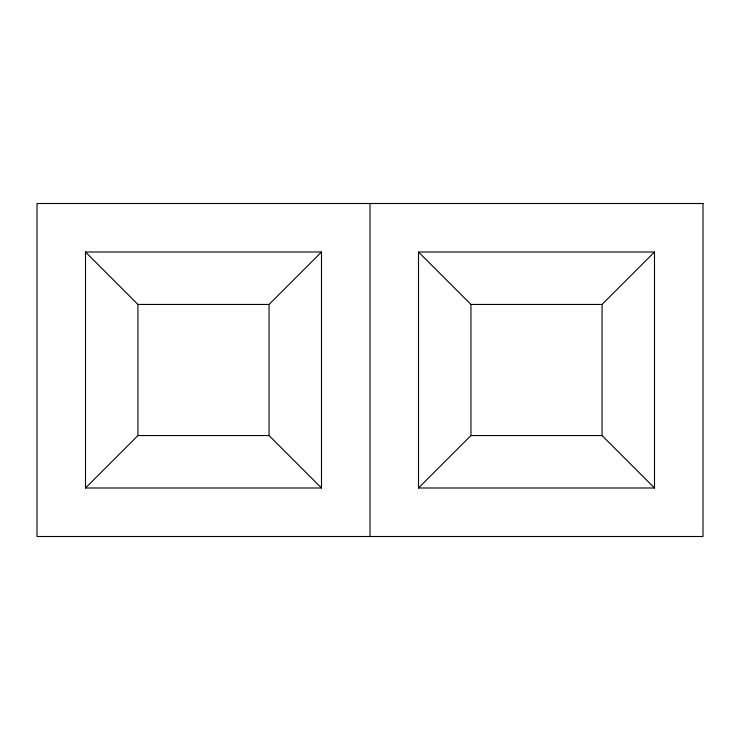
<?xml version="1.0" encoding="UTF-8"?>
<svg xmlns="http://www.w3.org/2000/svg" width="740" height="740" viewBox="0 0 740 740"><rect width="100%" height="100%" fill="white"/><g stroke="black" fill="none" stroke-linecap="round" stroke-linejoin="round"><path stroke-width="1.11" d="M85.507 487.993L137.945 435.555L137.945 304.445L85.507 252.007L85.507 487.993L321.493 487.993L321.493 252.007L85.507 252.007M137.945 304.445L269.055 304.445L321.493 252.007M418.507 487.993L470.945 435.555L470.945 304.445L418.507 252.007L654.493 252.007L654.493 487.993L418.507 487.993L418.507 252.007M470.945 304.445L602.055 304.445L654.493 252.007M137.945 435.555L269.055 435.555L321.493 487.993M470.945 435.555L602.055 435.555L654.493 487.993M602.055 304.445L602.055 435.555M370 203.5L370 536.5M269.055 304.445L269.055 435.555M703 203.5L37 203.5L37 536.5L703 536.5L703 203.5"/></g></svg>
